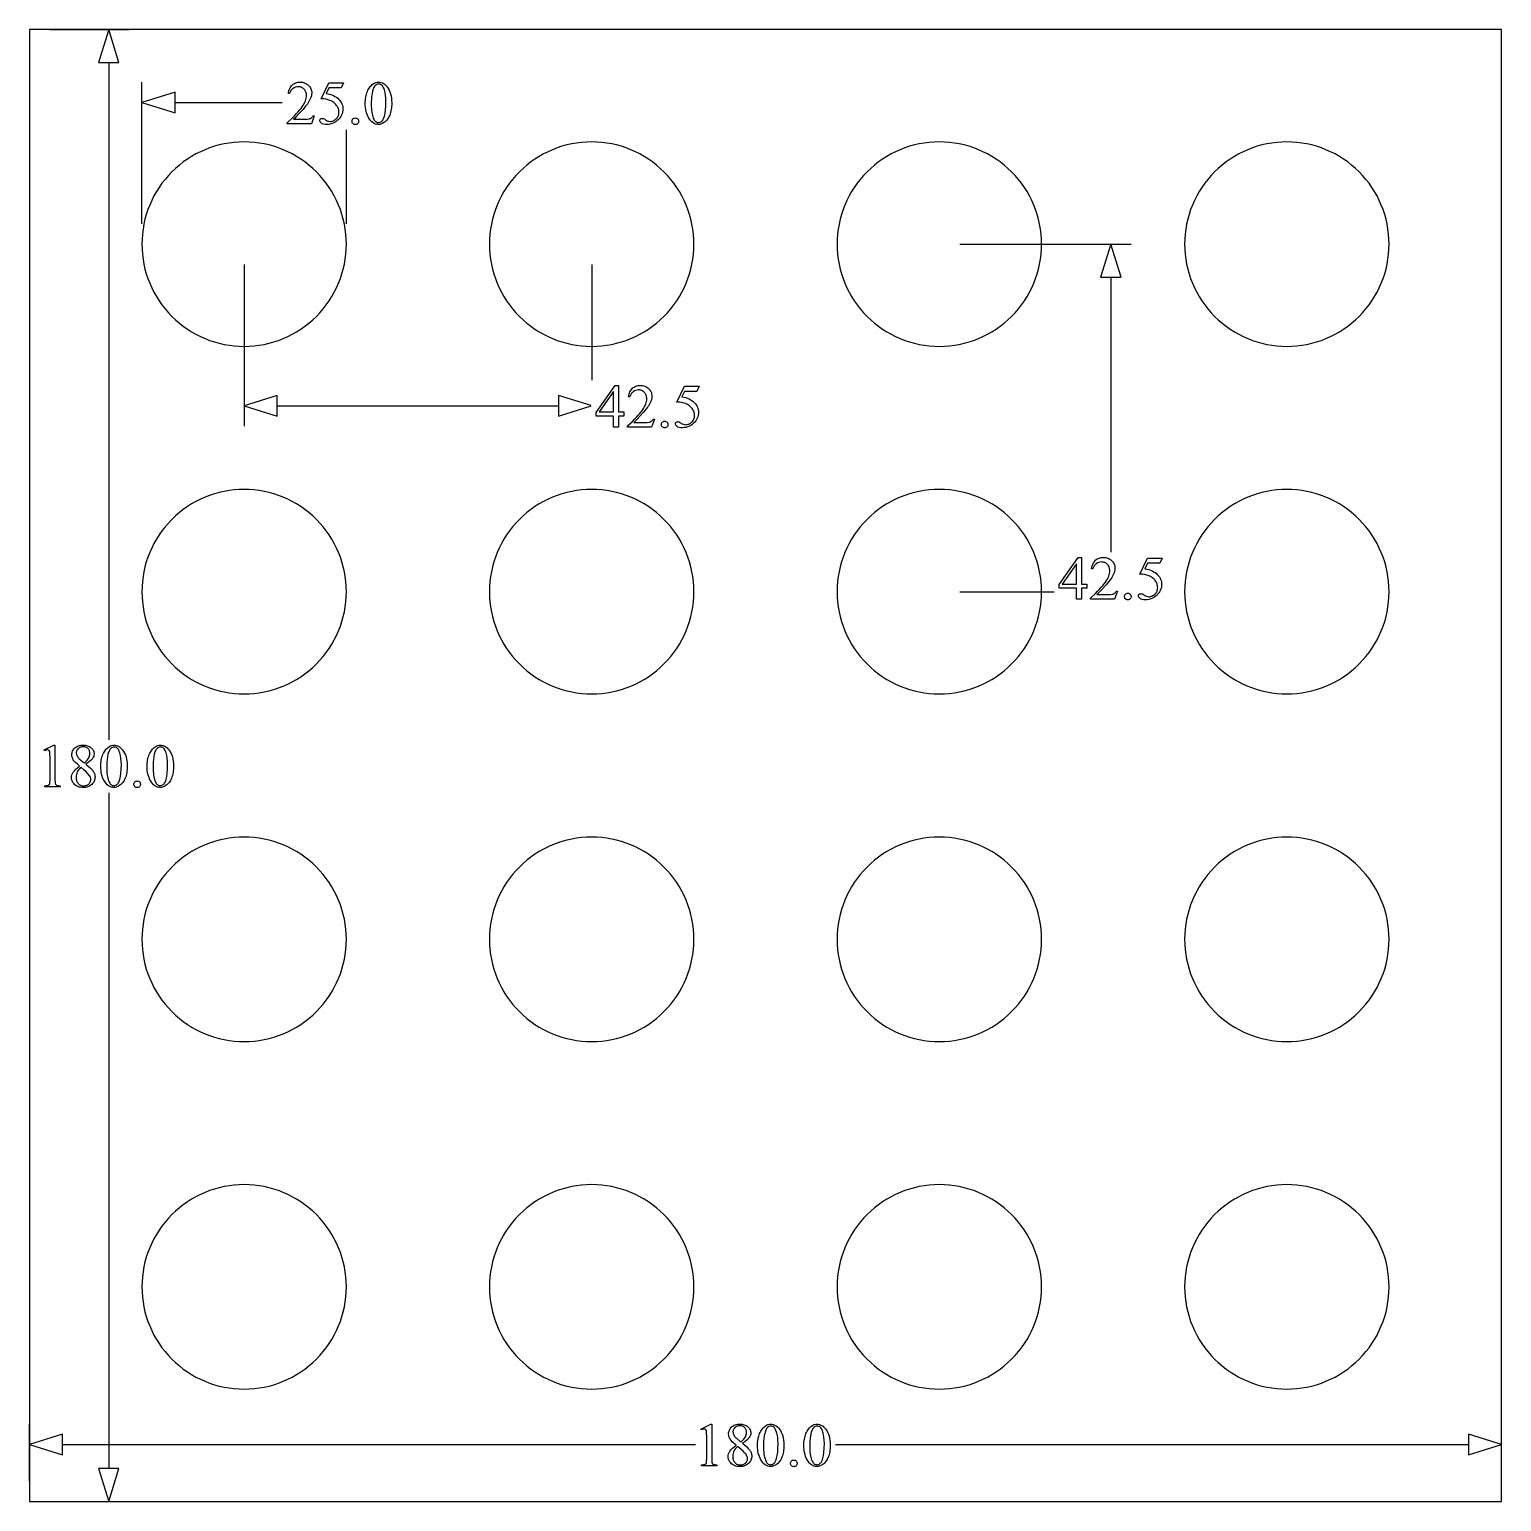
# Model space of a CAD drawing. Extents: x 15 to 195, y 15 to 195.
import ezdxf

# ---------------------------------------------------------------- set-up
doc = ezdxf.new("R2010")
doc.units = 0
doc.layers.get('0').update_dxf_attribs({"linetype": 'CONTINUOUS'})
doc.layers.add('DIMENSIONS', color=253, linetype='CONTINUOUS')

msp = doc.modelspace()

# ---------------------------------------------------------------- linework, layer by layer
msp.add_lwpolyline([(195, 15), (195, 195), (15, 195), (15, 15)], close=True)
for points in [[(41.25, 181.25, 0.414214), (28.75, 168.75, 0.414214), (41.25, 156.25, 0.414214), (53.75, 168.75, 0.414214)], [(83.75, 181.25, 0.414214), (71.25, 168.75, 0.414214), (83.75, 156.25, 0.414214), (96.25, 168.75, 0.414214)], [(126.25, 181.25, 0.414214), (113.75, 168.75, 0.414214), (126.25, 156.25, 0.414214), (138.75, 168.75, 0.414214)], [(168.75, 181.25, 0.414214), (156.25, 168.75, 0.414214), (168.75, 156.25, 0.414214), (181.25, 168.75, 0.414214)], [(41.25, 138.75, 0.414214), (28.75, 126.25, 0.414214), (41.25, 113.75, 0.414214), (53.75, 126.25, 0.414214)], [(83.75, 138.75, 0.414214), (71.25, 126.25, 0.414214), (83.75, 113.75, 0.414214), (96.25, 126.25, 0.414214)], [(126.25, 138.75, 0.414214), (113.75, 126.25, 0.414214), (126.25, 113.75, 0.414214), (138.75, 126.25, 0.414214)], [(168.75, 138.75, 0.414214), (156.25, 126.25, 0.414214), (168.75, 113.75, 0.414214), (181.25, 126.25, 0.414214)], [(41.25, 96.25, 0.414214), (28.75, 83.75, 0.414214), (41.25, 71.25, 0.414214), (53.75, 83.75, 0.414214)], [(83.75, 96.25, 0.414214), (71.25, 83.75, 0.414214), (83.75, 71.25, 0.414214), (96.25, 83.75, 0.414214)], [(126.25, 96.25, 0.414214), (113.75, 83.75, 0.414214), (126.25, 71.25, 0.414214), (138.75, 83.75, 0.414214)], [(168.75, 96.25, 0.414214), (156.25, 83.75, 0.414214), (168.75, 71.25, 0.414214), (181.25, 83.75, 0.414214)], [(41.25, 53.75, 0.414214), (28.75, 41.25, 0.414214), (41.25, 28.75, 0.414214), (53.75, 41.25, 0.414214)], [(83.75, 53.75, 0.414214), (71.25, 41.25, 0.414214), (83.75, 28.75, 0.414214), (96.25, 41.25, 0.414214)], [(126.25, 53.75, 0.414214), (113.75, 41.25, 0.414214), (126.25, 28.75, 0.414214), (138.75, 41.25, 0.414214)], [(168.75, 53.75, 0.414214), (156.25, 41.25, 0.414214), (168.75, 28.75, 0.414214), (181.25, 41.25, 0.414214)]]:
    msp.add_lwpolyline(points, format="xyb", close=True)
at = {"layer": 'DIMENSIONS'}
for points in [[(17.5, 195), (27.2, 195)], [(24.7, 195), (23.45, 190.95)], [(25.95, 190.95), (24.7, 195)], [(23.45, 190.95), (25.95, 190.95)], [(24.7, 190.95), (24.7, 108.12)], [(28.75, 171.25), (28.75, 188.57)], [(32.8, 187.32), (28.75, 186.07)], [(32.8, 184.82), (32.8, 187.32)], [(28.75, 186.07), (32.8, 184.82)], [(32.8, 186.07), (45.89, 186.07)], [(53.75, 171.25), (53.75, 182.74)], [(128.75, 168.75), (149.72, 168.75)], [(147.22, 168.75), (145.97, 164.7)], [(148.47, 164.7), (147.22, 168.75)], [(41.25, 166.25), (41.25, 146.48)], [(83.75, 166.25), (83.75, 152.11)], [(145.97, 164.7), (148.47, 164.7)], [(147.22, 164.7), (147.22, 131.08)], [(45.3, 150.23), (41.25, 148.98)], [(45.3, 147.73), (45.3, 150.23)], [(83.67, 149.01), (79.7, 150.23)], [(79.7, 150.23), (79.7, 147.73)], [(41.25, 148.98), (45.3, 147.73)], [(45.3, 148.98), (79.7, 148.98)], [(79.7, 147.73), (83.67, 148.96)], [(128.75, 126.25), (140.29, 126.25)], [(24.7, 101.67), (24.7, 19.05)], [(15, 17.5), (15, 24.47)], [(195, 17.5), (195, 24.47)], [(19.05, 23.22), (15, 21.97)], [(15, 21.97), (19.05, 20.72)], [(19.05, 20.72), (19.05, 23.22)], [(19.05, 21.97), (96.46, 21.97)], [(113.54, 21.97), (190.95, 21.97)], [(195, 21.97), (190.95, 23.22)], [(190.95, 23.22), (190.95, 20.72)], [(190.95, 20.72), (195, 21.97)], [(25.95, 19.05), (23.45, 19.05)], [(23.45, 19.05), (24.7, 15)], [(24.7, 15), (25.95, 19.05)], [(17.5, 15), (27.2, 15)]]:
    msp.add_lwpolyline(points, dxfattribs=at)
for points in [[(49.82, 184.43), (49.47, 183.46), (46.52, 183.46), (46.52, 183.6), (47.12, 184.17), (47.39, 184.43), (47.63, 184.68), (47.84, 184.91), (48.04, 185.14), (48.21, 185.35), (48.35, 185.54), (48.47, 185.73), (48.58, 185.91), (48.67, 186.09), (48.75, 186.26), (48.81, 186.43), (48.85, 186.6), (48.87, 186.76), (48.88, 186.92), (48.88, 187.03), (48.86, 187.14), (48.84, 187.25), (48.81, 187.35), (48.77, 187.44), (48.72, 187.53), (48.66, 187.62), (48.59, 187.7), (48.52, 187.77), (48.44, 187.83), (48.36, 187.88), (48.27, 187.93), (48.18, 187.96), (48.09, 187.98), (47.99, 188), (47.89, 188), (47.71, 187.99), (47.54, 187.95), (47.38, 187.88), (47.23, 187.79), (47.16, 187.73), (47.09, 187.67), (47.03, 187.6), (46.98, 187.52), (46.88, 187.35), (46.8, 187.16), (46.66, 187.16), (46.69, 187.32), (46.73, 187.48), (46.77, 187.62), (46.83, 187.76), (46.89, 187.88), (46.96, 188), (47.04, 188.11), (47.14, 188.2), (47.23, 188.29), (47.34, 188.36), (47.45, 188.42), (47.56, 188.48), (47.69, 188.52), (47.81, 188.54), (47.95, 188.56), (48.09, 188.57), (48.24, 188.56), (48.38, 188.54), (48.52, 188.51), (48.65, 188.47), (48.77, 188.41), (48.89, 188.35), (49, 188.27), (49.1, 188.18), (49.2, 188.08), (49.28, 187.97), (49.35, 187.86), (49.41, 187.75), (49.45, 187.63), (49.49, 187.51), (49.51, 187.39), (49.51, 187.25), (49.5, 187.06), (49.47, 186.87), (49.41, 186.69), (49.33, 186.5), (49.26, 186.34), (49.18, 186.19), (49.08, 186.04), (48.98, 185.88), (48.73, 185.56), (48.45, 185.23), (47.7, 184.43), (47.46, 184.17), (47.3, 184.02), (48.61, 184.02), (48.95, 184.03), (49.17, 184.05), (49.25, 184.07), (49.32, 184.1), (49.39, 184.13), (49.46, 184.17), (49.52, 184.22), (49.58, 184.28), (49.63, 184.35), (49.68, 184.43)], [(53.41, 188.46), (53.12, 187.84), (51.62, 187.84), (51.29, 187.17), (51.53, 187.12), (51.75, 187.07), (51.96, 187), (52.16, 186.91), (52.35, 186.82), (52.53, 186.7), (52.69, 186.58), (52.84, 186.44), (52.95, 186.31), (53.05, 186.18), (53.14, 186.04), (53.21, 185.89), (53.26, 185.74), (53.3, 185.59), (53.32, 185.43), (53.33, 185.26), (53.32, 185.07), (53.29, 184.88), (53.24, 184.7), (53.17, 184.53), (53.08, 184.37), (52.99, 184.22), (52.88, 184.08), (52.76, 183.96), (52.64, 183.85), (52.51, 183.75), (52.37, 183.66), (52.22, 183.58), (52.01, 183.49), (51.79, 183.43), (51.57, 183.39), (51.35, 183.38), (51.14, 183.39), (50.96, 183.41), (50.81, 183.46), (50.75, 183.49), (50.7, 183.53), (50.61, 183.61), (50.54, 183.69), (50.51, 183.78), (50.49, 183.87), (50.5, 183.92), (50.51, 183.96), (50.54, 184.01), (50.58, 184.05), (50.62, 184.08), (50.67, 184.11), (50.73, 184.12), (50.79, 184.13), (50.88, 184.12), (50.96, 184.1), (51.06, 184.05), (51.2, 183.95), (51.34, 183.86), (51.48, 183.8), (51.62, 183.77), (51.76, 183.76), (51.87, 183.76), (51.97, 183.78), (52.07, 183.8), (52.17, 183.84), (52.26, 183.88), (52.35, 183.94), (52.44, 184.01), (52.52, 184.08), (52.6, 184.17), (52.67, 184.25), (52.72, 184.35), (52.77, 184.44), (52.8, 184.55), (52.83, 184.65), (52.84, 184.76), (52.85, 184.88), (52.84, 184.99), (52.83, 185.1), (52.81, 185.21), (52.78, 185.31), (52.73, 185.42), (52.68, 185.52), (52.63, 185.62), (52.56, 185.72), (52.48, 185.82), (52.4, 185.91), (52.31, 185.99), (52.21, 186.07), (52.11, 186.14), (52, 186.21), (51.88, 186.27), (51.75, 186.33), (51.53, 186.4), (51.28, 186.46), (50.99, 186.5), (50.66, 186.52), (51.62, 188.46)], [(56.07, 185.93), (56.07, 186.14), (56.08, 186.35), (56.1, 186.54), (56.13, 186.73), (56.17, 186.91), (56.21, 187.08), (56.27, 187.25), (56.33, 187.41), (56.39, 187.56), (56.47, 187.7), (56.54, 187.83), (56.63, 187.95), (56.71, 188.06), (56.81, 188.16), (56.91, 188.25), (57.01, 188.33), (57.18, 188.43), (57.35, 188.51), (57.52, 188.55), (57.61, 188.56), (57.7, 188.57), (57.84, 188.56), (57.98, 188.53), (58.11, 188.48), (58.24, 188.42), (58.37, 188.34), (58.49, 188.24), (58.61, 188.12), (58.73, 187.98), (58.86, 187.79), (58.98, 187.59), (59.08, 187.36), (59.16, 187.13), (59.22, 186.87), (59.27, 186.6), (59.29, 186.31), (59.3, 186.01), (59.3, 185.8), (59.29, 185.59), (59.27, 185.4), (59.24, 185.21), (59.2, 185.03), (59.16, 184.85), (59.11, 184.69), (59.05, 184.53), (58.99, 184.39), (58.92, 184.25), (58.84, 184.12), (58.77, 184.01), (58.68, 183.9), (58.6, 183.81), (58.51, 183.72), (58.41, 183.65), (58.22, 183.53), (58.03, 183.44), (57.94, 183.41), (57.84, 183.39), (57.75, 183.38), (57.66, 183.38), (57.49, 183.39), (57.32, 183.43), (57.16, 183.49), (57.01, 183.59), (56.86, 183.71), (56.72, 183.85), (56.59, 184.02), (56.47, 184.22), (56.38, 184.4), (56.29, 184.59), (56.22, 184.79), (56.17, 185), (56.12, 185.22), (56.09, 185.45), (56.07, 185.69)], [(56.79, 185.84), (56.79, 185.59), (56.81, 185.35), (56.83, 185.12), (56.85, 184.9), (56.89, 184.7), (56.93, 184.51), (56.99, 184.33), (57.04, 184.16), (57.1, 184.03), (57.16, 183.92), (57.23, 183.82), (57.31, 183.75), (57.39, 183.69), (57.48, 183.64), (57.57, 183.62), (57.67, 183.61), (57.77, 183.62), (57.87, 183.65), (57.98, 183.71), (58.08, 183.79), (58.14, 183.84), (58.19, 183.89), (58.27, 184.03), (58.35, 184.19), (58.41, 184.39), (58.45, 184.55), (58.48, 184.74), (58.54, 185.15), (58.57, 185.63), (58.58, 186.17), (58.57, 186.58), (58.53, 186.96), (58.48, 187.3), (58.44, 187.45), (58.4, 187.6), (58.33, 187.8), (58.25, 187.96), (58.16, 188.1), (58.06, 188.2), (57.98, 188.26), (57.89, 188.29), (57.8, 188.32), (57.69, 188.32), (57.57, 188.31), (57.46, 188.27), (57.35, 188.2), (57.25, 188.1), (57.18, 188.02), (57.13, 187.92), (57.07, 187.82), (57.02, 187.71), (56.98, 187.58), (56.94, 187.44), (56.89, 187.14), (56.84, 186.81), (56.81, 186.48), (56.8, 186.16)], [(54.85, 184.18), (54.93, 184.17), (55.01, 184.15), (55.08, 184.11), (55.14, 184.06), (55.19, 184), (55.23, 183.93), (55.25, 183.85), (55.26, 183.77), (55.25, 183.69), (55.23, 183.61), (55.19, 183.54), (55.14, 183.48), (55.08, 183.43), (55.01, 183.39), (54.93, 183.37), (54.85, 183.36), (54.77, 183.37), (54.69, 183.39), (54.62, 183.43), (54.56, 183.48), (54.51, 183.54), (54.47, 183.61), (54.45, 183.69), (54.44, 183.77), (54.45, 183.85), (54.47, 183.93), (54.51, 184), (54.56, 184.06), (54.62, 184.11), (54.69, 184.15), (54.77, 184.17)], [(87.69, 148.23), (87.69, 147.7), (87.02, 147.7), (87.02, 146.38), (86.41, 146.38), (86.41, 147.7), (84.3, 147.7), (84.3, 148.17), (86.61, 151.48), (87.02, 151.48), (87.02, 148.23)], [(91.42, 147.34), (91.07, 146.38), (88.12, 146.38), (88.12, 146.52), (88.72, 147.08), (88.98, 147.35), (89.22, 147.6), (89.44, 147.83), (89.63, 148.05), (89.8, 148.26), (89.95, 148.46), (90.07, 148.64), (90.18, 148.83), (90.27, 149), (90.35, 149.18), (90.4, 149.35), (90.45, 149.51), (90.47, 149.68), (90.48, 149.83), (90.47, 149.95), (90.46, 150.06), (90.44, 150.17), (90.41, 150.27), (90.37, 150.36), (90.32, 150.45), (90.26, 150.54), (90.19, 150.61), (90.11, 150.69), (90.03, 150.75), (89.95, 150.8), (89.87, 150.84), (89.78, 150.88), (89.69, 150.9), (89.59, 150.92), (89.49, 150.92), (89.31, 150.91), (89.14, 150.87), (88.98, 150.8), (88.83, 150.7), (88.76, 150.65), (88.69, 150.58), (88.63, 150.51), (88.57, 150.44), (88.48, 150.27), (88.4, 150.07), (88.26, 150.07), (88.29, 150.24), (88.32, 150.39), (88.37, 150.54), (88.42, 150.68), (88.49, 150.8), (88.56, 150.92), (88.64, 151.02), (88.73, 151.12), (88.83, 151.21), (88.94, 151.28), (89.05, 151.34), (89.16, 151.39), (89.28, 151.43), (89.41, 151.46), (89.55, 151.48), (89.69, 151.48), (89.84, 151.48), (89.98, 151.46), (90.11, 151.43), (90.24, 151.39), (90.37, 151.33), (90.49, 151.26), (90.6, 151.19), (90.7, 151.09), (90.8, 150.99), (90.88, 150.89), (90.95, 150.78), (91.01, 150.67), (91.05, 150.55), (91.08, 150.43), (91.1, 150.3), (91.11, 150.17), (91.1, 149.98), (91.07, 149.79), (91.01, 149.6), (90.93, 149.41), (90.86, 149.26), (90.77, 149.11), (90.68, 148.95), (90.57, 148.8), (90.33, 148.48), (90.05, 148.15), (89.3, 147.34), (89.06, 147.09), (88.9, 146.94), (90.21, 146.94), (90.54, 146.95), (90.76, 146.97), (90.84, 146.99), (90.92, 147.01), (90.99, 147.05), (91.05, 147.09), (91.12, 147.14), (91.17, 147.2), (91.23, 147.27), (91.28, 147.34)], [(96.89, 151.38), (96.61, 150.75), (95.1, 150.75), (94.77, 150.08), (95.01, 150.04), (95.24, 149.98), (95.45, 149.91), (95.65, 149.83), (95.84, 149.73), (96.01, 149.62), (96.17, 149.5), (96.32, 149.36), (96.44, 149.23), (96.54, 149.1), (96.62, 148.96), (96.69, 148.81), (96.74, 148.66), (96.78, 148.51), (96.81, 148.34), (96.81, 148.18), (96.8, 147.98), (96.77, 147.8), (96.72, 147.62), (96.65, 147.45), (96.57, 147.29), (96.47, 147.14), (96.37, 147), (96.25, 146.88), (96.12, 146.76), (95.99, 146.66), (95.85, 146.57), (95.71, 146.5), (95.49, 146.41), (95.28, 146.34), (95.06, 146.31), (94.84, 146.29), (94.63, 146.3), (94.45, 146.33), (94.3, 146.38), (94.24, 146.41), (94.18, 146.45), (94.09, 146.52), (94.03, 146.61), (93.99, 146.69), (93.98, 146.78), (93.98, 146.83), (94, 146.88), (94.03, 146.92), (94.06, 146.97), (94.11, 147), (94.16, 147.03), (94.22, 147.04), (94.28, 147.05), (94.37, 147.04), (94.44, 147.02), (94.54, 146.96), (94.69, 146.86), (94.83, 146.78), (94.97, 146.72), (95.11, 146.68), (95.25, 146.67), (95.36, 146.68), (95.46, 146.69), (95.56, 146.72), (95.66, 146.75), (95.75, 146.8), (95.84, 146.86), (95.92, 146.92), (96.01, 147), (96.08, 147.08), (96.15, 147.17), (96.21, 147.26), (96.25, 147.36), (96.29, 147.46), (96.31, 147.57), (96.33, 147.68), (96.33, 147.79), (96.33, 147.91), (96.32, 148.02), (96.29, 148.13), (96.26, 148.23), (96.22, 148.34), (96.17, 148.44), (96.11, 148.54), (96.04, 148.64), (95.97, 148.74), (95.88, 148.83), (95.79, 148.91), (95.7, 148.99), (95.59, 149.06), (95.48, 149.13), (95.36, 149.19), (95.24, 149.25), (95.02, 149.32), (94.76, 149.38), (94.47, 149.42), (94.14, 149.44), (95.1, 151.38)], [(86.41, 148.23), (86.41, 150.71), (84.66, 148.23)], [(92.67, 147.1), (92.76, 147.09), (92.83, 147.07), (92.9, 147.03), (92.96, 146.98), (93.02, 146.91), (93.05, 146.84), (93.07, 146.77), (93.08, 146.69), (93.07, 146.61), (93.05, 146.53), (93.01, 146.46), (92.96, 146.4), (92.9, 146.35), (92.83, 146.31), (92.75, 146.29), (92.67, 146.28), (92.59, 146.29), (92.52, 146.31), (92.45, 146.35), (92.38, 146.4), (92.33, 146.46), (92.29, 146.53), (92.27, 146.61), (92.26, 146.69), (92.27, 146.77), (92.29, 146.85), (92.33, 146.92), (92.38, 146.98), (92.45, 147.03), (92.52, 147.07), (92.59, 147.09)], [(144.31, 127.19), (144.31, 126.67), (143.64, 126.67), (143.64, 125.35), (143.03, 125.35), (143.03, 126.67), (140.92, 126.67), (140.92, 127.14), (143.24, 130.45), (143.64, 130.45), (143.64, 127.19)], [(143.03, 127.19), (143.03, 129.67), (141.28, 127.19)], [(148.04, 126.31), (147.69, 125.35), (144.74, 125.35), (144.74, 125.48), (145.34, 126.05), (145.6, 126.31), (145.85, 126.56), (146.06, 126.8), (146.26, 127.02), (146.42, 127.23), (146.57, 127.42), (146.69, 127.61), (146.8, 127.79), (146.89, 127.97), (146.97, 128.14), (147.03, 128.31), (147.07, 128.48), (147.09, 128.64), (147.1, 128.8), (147.1, 128.92), (147.08, 129.03), (147.06, 129.13), (147.03, 129.23), (146.99, 129.33), (146.94, 129.42), (146.88, 129.5), (146.81, 129.58), (146.73, 129.65), (146.66, 129.72), (146.57, 129.77), (146.49, 129.81), (146.4, 129.84), (146.31, 129.87), (146.21, 129.88), (146.11, 129.89), (145.93, 129.87), (145.76, 129.83), (145.6, 129.77), (145.45, 129.67), (145.38, 129.61), (145.31, 129.55), (145.25, 129.48), (145.2, 129.41), (145.1, 129.24), (145.02, 129.04), (144.88, 129.04), (144.91, 129.2), (144.94, 129.36), (144.99, 129.51), (145.05, 129.64), (145.11, 129.77), (145.18, 129.88), (145.26, 129.99), (145.35, 130.09), (145.45, 130.17), (145.56, 130.25), (145.67, 130.31), (145.78, 130.36), (145.91, 130.4), (146.03, 130.43), (146.17, 130.45), (146.31, 130.45), (146.46, 130.45), (146.6, 130.43), (146.74, 130.4), (146.87, 130.35), (146.99, 130.3), (147.11, 130.23), (147.22, 130.15), (147.32, 130.06), (147.42, 129.96), (147.5, 129.86), (147.57, 129.75), (147.63, 129.63), (147.67, 129.52), (147.71, 129.4), (147.72, 129.27), (147.73, 129.14), (147.72, 128.95), (147.69, 128.76), (147.63, 128.57), (147.55, 128.38), (147.48, 128.23), (147.4, 128.08), (147.3, 127.92), (147.2, 127.76), (146.95, 127.44), (146.67, 127.11), (145.92, 126.31), (145.68, 126.06), (145.52, 125.91), (146.83, 125.91), (147.17, 125.91), (147.39, 125.93), (147.46, 125.95), (147.54, 125.98), (147.61, 126.01), (147.68, 126.05), (147.74, 126.1), (147.8, 126.16), (147.85, 126.23), (147.9, 126.31)], [(153.52, 130.35), (153.23, 129.72), (151.72, 129.72), (151.4, 129.05), (151.63, 129.01), (151.86, 128.95), (152.07, 128.88), (152.27, 128.8), (152.46, 128.7), (152.63, 128.59), (152.8, 128.46), (152.94, 128.32), (153.06, 128.2), (153.16, 128.06), (153.24, 127.92), (153.31, 127.78), (153.37, 127.63), (153.4, 127.47), (153.43, 127.31), (153.44, 127.14), (153.43, 126.95), (153.4, 126.76), (153.35, 126.59), (153.27, 126.41), (153.19, 126.25), (153.09, 126.1), (152.99, 125.97), (152.87, 125.84), (152.75, 125.73), (152.61, 125.63), (152.47, 125.54), (152.33, 125.46), (152.12, 125.37), (151.9, 125.31), (151.68, 125.27), (151.46, 125.26), (151.25, 125.27), (151.07, 125.3), (150.92, 125.35), (150.86, 125.38), (150.8, 125.41), (150.71, 125.49), (150.65, 125.57), (150.61, 125.66), (150.6, 125.75), (150.61, 125.8), (150.62, 125.85), (150.65, 125.89), (150.68, 125.93), (150.73, 125.97), (150.78, 125.99), (150.84, 126.01), (150.9, 126.01), (150.99, 126), (151.07, 125.98), (151.16, 125.93), (151.31, 125.83), (151.45, 125.75), (151.59, 125.69), (151.73, 125.65), (151.87, 125.64), (151.98, 125.64), (152.08, 125.66), (152.18, 125.69), (152.28, 125.72), (152.37, 125.77), (152.46, 125.82), (152.55, 125.89), (152.63, 125.97), (152.71, 126.05), (152.77, 126.14), (152.83, 126.23), (152.87, 126.33), (152.91, 126.43), (152.94, 126.54), (152.95, 126.65), (152.96, 126.76), (152.95, 126.87), (152.94, 126.98), (152.91, 127.09), (152.88, 127.2), (152.84, 127.3), (152.79, 127.41), (152.73, 127.51), (152.66, 127.61), (152.59, 127.7), (152.51, 127.79), (152.42, 127.88), (152.32, 127.95), (152.21, 128.03), (152.1, 128.1), (151.99, 128.16), (151.86, 128.21), (151.64, 128.29), (151.39, 128.34), (151.09, 128.38), (150.77, 128.41), (151.72, 130.35)], [(149.29, 126.06), (149.38, 126.06), (149.45, 126.03), (149.52, 126), (149.59, 125.94), (149.64, 125.88), (149.67, 125.81), (149.7, 125.74), (149.7, 125.65), (149.7, 125.57), (149.67, 125.5), (149.64, 125.43), (149.58, 125.36), (149.52, 125.31), (149.45, 125.28), (149.38, 125.25), (149.29, 125.25), (149.21, 125.25), (149.14, 125.28), (149.07, 125.31), (149, 125.36), (148.95, 125.43), (148.92, 125.5), (148.89, 125.57), (148.89, 125.65), (148.89, 125.74), (148.92, 125.81), (148.95, 125.88), (149, 125.95), (149.07, 126), (149.14, 126.03), (149.21, 126.06)], [(16.79, 106.91), (18, 107.5), (18.12, 107.5), (18.12, 103.28), (18.13, 102.94), (18.14, 102.83), (18.16, 102.75), (18.18, 102.71), (18.21, 102.66), (18.25, 102.63), (18.31, 102.6), (18.38, 102.57), (18.47, 102.55), (18.6, 102.54), (18.76, 102.53), (18.76, 102.4), (16.87, 102.4), (16.87, 102.53), (17.04, 102.54), (17.17, 102.55), (17.26, 102.57), (17.33, 102.59), (17.38, 102.62), (17.42, 102.66), (17.45, 102.69), (17.48, 102.74), (17.49, 102.81), (17.51, 102.92), (17.52, 103.28), (17.52, 105.98), (17.51, 106.43), (17.5, 106.58), (17.48, 106.68), (17.46, 106.73), (17.44, 106.78), (17.42, 106.82), (17.39, 106.85), (17.35, 106.88), (17.31, 106.89), (17.22, 106.91), (17.15, 106.9), (17.06, 106.88), (16.96, 106.84), (16.84, 106.79)], [(21.13, 104.92), (20.86, 105.15), (20.64, 105.35), (20.47, 105.54), (20.36, 105.7), (20.29, 105.85), (20.23, 106), (20.2, 106.15), (20.19, 106.31), (20.2, 106.43), (20.21, 106.54), (20.24, 106.66), (20.28, 106.76), (20.34, 106.86), (20.4, 106.96), (20.48, 107.06), (20.57, 107.15), (20.66, 107.23), (20.77, 107.3), (20.88, 107.36), (21, 107.41), (21.13, 107.45), (21.27, 107.48), (21.41, 107.49), (21.57, 107.5), (21.71, 107.49), (21.85, 107.48), (21.99, 107.45), (22.11, 107.42), (22.23, 107.37), (22.34, 107.32), (22.44, 107.25), (22.54, 107.17), (22.63, 107.09), (22.7, 107), (22.76, 106.91), (22.82, 106.82), (22.86, 106.73), (22.88, 106.63), (22.9, 106.53), (22.91, 106.42), (22.89, 106.28), (22.86, 106.14), (22.8, 106), (22.71, 105.85), (22.65, 105.78), (22.58, 105.7), (22.4, 105.53), (22.17, 105.36), (21.88, 105.17), (22.18, 104.93), (22.42, 104.72), (22.61, 104.53), (22.74, 104.38), (22.8, 104.28), (22.86, 104.19), (22.91, 104.09), (22.95, 103.99), (22.98, 103.89), (23, 103.79), (23.01, 103.69), (23.02, 103.58), (23.01, 103.45), (22.99, 103.33), (22.96, 103.21), (22.92, 103.1), (22.86, 102.98), (22.79, 102.88), (22.71, 102.78), (22.62, 102.68), (22.51, 102.59), (22.4, 102.52), (22.28, 102.45), (22.15, 102.4), (22.02, 102.36), (21.87, 102.33), (21.72, 102.31), (21.56, 102.31), (21.39, 102.32), (21.23, 102.34), (21.07, 102.37), (20.93, 102.42), (20.79, 102.48), (20.67, 102.56), (20.56, 102.65), (20.45, 102.75), (20.38, 102.84), (20.31, 102.94), (20.26, 103.03), (20.21, 103.13), (20.18, 103.23), (20.15, 103.33), (20.14, 103.43), (20.13, 103.54), (20.15, 103.7), (20.19, 103.87), (20.26, 104.03), (20.36, 104.19), (20.49, 104.36), (20.66, 104.54), (20.87, 104.72)], [(21.71, 105.31), (21.91, 105.5), (22.07, 105.67), (22.19, 105.81), (22.27, 105.94), (22.32, 106.06), (22.35, 106.18), (22.38, 106.32), (22.38, 106.46), (22.37, 106.64), (22.35, 106.73), (22.33, 106.81), (22.3, 106.88), (22.26, 106.95), (22.22, 107.01), (22.17, 107.07), (22.11, 107.12), (22.05, 107.16), (21.98, 107.2), (21.91, 107.23), (21.83, 107.26), (21.75, 107.27), (21.57, 107.29), (21.39, 107.27), (21.31, 107.26), (21.23, 107.23), (21.16, 107.2), (21.09, 107.16), (21.02, 107.12), (20.96, 107.07), (20.86, 106.96), (20.82, 106.9), (20.78, 106.83), (20.76, 106.77), (20.74, 106.7), (20.73, 106.63), (20.72, 106.56), (20.73, 106.46), (20.75, 106.37), (20.78, 106.27), (20.82, 106.18), (20.88, 106.08), (20.94, 105.99), (21.02, 105.9), (21.1, 105.81)], [(23.73, 104.87), (23.73, 105.08), (23.74, 105.28), (23.76, 105.48), (23.79, 105.66), (23.83, 105.84), (23.87, 106.02), (23.92, 106.18), (23.98, 106.34), (24.05, 106.49), (24.12, 106.63), (24.2, 106.76), (24.28, 106.88), (24.37, 106.99), (24.47, 107.09), (24.57, 107.18), (24.67, 107.26), (24.84, 107.37), (25.01, 107.44), (25.18, 107.49), (25.27, 107.5), (25.36, 107.5), (25.5, 107.49), (25.64, 107.46), (25.77, 107.42), (25.9, 107.35), (26.03, 107.27), (26.15, 107.17), (26.27, 107.05), (26.39, 106.91), (26.52, 106.72), (26.64, 106.52), (26.74, 106.3), (26.82, 106.06), (26.88, 105.8), (26.92, 105.53), (26.95, 105.25), (26.96, 104.94), (26.96, 104.73), (26.94, 104.53), (26.92, 104.33), (26.9, 104.14), (26.86, 103.96), (26.82, 103.79), (26.77, 103.62), (26.71, 103.47), (26.64, 103.32), (26.57, 103.18), (26.5, 103.06), (26.42, 102.94), (26.34, 102.84), (26.26, 102.74), (26.16, 102.66), (26.07, 102.58), (25.88, 102.46), (25.69, 102.38), (25.59, 102.35), (25.5, 102.33), (25.41, 102.31), (25.32, 102.31), (25.14, 102.32), (24.98, 102.36), (24.82, 102.43), (24.66, 102.52), (24.52, 102.64), (24.38, 102.78), (24.25, 102.95), (24.13, 103.15), (24.03, 103.34), (23.95, 103.53), (23.88, 103.73), (23.83, 103.94), (23.78, 104.16), (23.75, 104.38), (23.73, 104.62)], [(24.45, 104.78), (24.45, 104.52), (24.46, 104.28), (24.48, 104.05), (24.51, 103.84), (24.55, 103.63), (24.59, 103.44), (24.64, 103.26), (24.7, 103.09), (24.76, 102.96), (24.82, 102.85), (24.89, 102.76), (24.96, 102.68), (25.05, 102.62), (25.13, 102.57), (25.23, 102.55), (25.33, 102.54), (25.43, 102.55), (25.53, 102.59), (25.64, 102.64), (25.74, 102.72), (25.79, 102.77), (25.84, 102.82), (25.93, 102.96), (26.01, 103.12), (26.07, 103.32), (26.11, 103.49), (26.14, 103.67), (26.19, 104.08), (26.23, 104.56), (26.24, 105.11), (26.23, 105.52), (26.19, 105.89), (26.14, 106.23), (26.1, 106.39), (26.06, 106.53), (25.99, 106.73), (25.91, 106.9), (25.82, 107.03), (25.72, 107.13), (25.64, 107.19), (25.55, 107.23), (25.46, 107.25), (25.35, 107.26), (25.23, 107.24), (25.12, 107.2), (25.01, 107.13), (24.91, 107.03), (24.84, 106.95), (24.78, 106.86), (24.73, 106.75), (24.68, 106.64), (24.64, 106.51), (24.6, 106.38), (24.54, 106.07), (24.5, 105.74), (24.47, 105.42), (24.45, 105.1)], [(29.39, 104.87), (29.39, 105.08), (29.41, 105.28), (29.43, 105.48), (29.45, 105.66), (29.49, 105.84), (29.53, 106.02), (29.59, 106.18), (29.65, 106.34), (29.71, 106.49), (29.79, 106.63), (29.87, 106.76), (29.95, 106.88), (30.04, 106.99), (30.13, 107.09), (30.23, 107.18), (30.33, 107.26), (30.5, 107.37), (30.67, 107.44), (30.84, 107.49), (30.93, 107.5), (31.02, 107.5), (31.16, 107.49), (31.3, 107.46), (31.43, 107.42), (31.57, 107.35), (31.69, 107.27), (31.82, 107.17), (31.94, 107.05), (32.05, 106.91), (32.19, 106.72), (32.3, 106.52), (32.4, 106.3), (32.48, 106.06), (32.54, 105.8), (32.59, 105.53), (32.61, 105.25), (32.62, 104.94), (32.62, 104.73), (32.61, 104.53), (32.59, 104.33), (32.56, 104.14), (32.53, 103.96), (32.48, 103.79), (32.43, 103.62), (32.37, 103.47), (32.31, 103.32), (32.24, 103.18), (32.17, 103.06), (32.09, 102.94), (32.01, 102.84), (31.92, 102.74), (31.83, 102.66), (31.73, 102.58), (31.54, 102.46), (31.35, 102.38), (31.26, 102.35), (31.16, 102.33), (31.07, 102.31), (30.98, 102.31), (30.81, 102.32), (30.64, 102.36), (30.48, 102.43), (30.33, 102.52), (30.18, 102.64), (30.04, 102.78), (29.91, 102.95), (29.79, 103.15), (29.7, 103.34), (29.62, 103.53), (29.55, 103.73), (29.49, 103.94), (29.45, 104.16), (29.41, 104.38), (29.4, 104.62)], [(30.11, 104.78), (30.12, 104.52), (30.13, 104.28), (30.15, 104.05), (30.18, 103.84), (30.21, 103.63), (30.26, 103.44), (30.31, 103.26), (30.37, 103.09), (30.42, 102.96), (30.48, 102.85), (30.55, 102.76), (30.63, 102.68), (30.71, 102.62), (30.8, 102.57), (30.89, 102.55), (30.99, 102.54), (31.09, 102.55), (31.2, 102.59), (31.3, 102.64), (31.41, 102.72), (31.46, 102.77), (31.51, 102.82), (31.59, 102.96), (31.67, 103.12), (31.73, 103.32), (31.77, 103.49), (31.81, 103.67), (31.86, 104.08), (31.89, 104.56), (31.9, 105.11), (31.89, 105.52), (31.86, 105.89), (31.8, 106.23), (31.77, 106.39), (31.72, 106.53), (31.65, 106.73), (31.57, 106.9), (31.48, 107.03), (31.38, 107.13), (31.3, 107.19), (31.21, 107.23), (31.12, 107.25), (31.02, 107.26), (30.89, 107.24), (30.78, 107.2), (30.67, 107.13), (30.57, 107.03), (30.51, 106.95), (30.45, 106.86), (30.39, 106.75), (30.35, 106.64), (30.3, 106.51), (30.27, 106.38), (30.21, 106.07), (30.17, 105.74), (30.14, 105.42), (30.12, 105.1)], [(21.3, 104.78), (21.16, 104.64), (21.03, 104.51), (20.93, 104.36), (20.85, 104.21), (20.78, 104.06), (20.74, 103.9), (20.71, 103.73), (20.7, 103.55), (20.7, 103.44), (20.71, 103.33), (20.74, 103.22), (20.76, 103.13), (20.8, 103.03), (20.84, 102.95), (20.9, 102.87), (20.96, 102.79), (21.03, 102.73), (21.1, 102.67), (21.17, 102.62), (21.25, 102.58), (21.34, 102.55), (21.43, 102.53), (21.52, 102.51), (21.62, 102.51), (21.81, 102.52), (21.9, 102.54), (21.98, 102.56), (22.06, 102.6), (22.13, 102.63), (22.2, 102.68), (22.26, 102.73), (22.31, 102.79), (22.36, 102.85), (22.4, 102.91), (22.44, 102.98), (22.46, 103.05), (22.48, 103.12), (22.49, 103.2), (22.5, 103.28), (22.49, 103.41), (22.46, 103.53), (22.42, 103.65), (22.36, 103.75), (22.28, 103.86), (22.19, 103.96), (21.96, 104.2), (21.66, 104.47)], [(28.17, 103.11), (28.26, 103.1), (28.33, 103.08), (28.4, 103.04), (28.46, 102.99), (28.52, 102.93), (28.55, 102.86), (28.57, 102.78), (28.58, 102.7), (28.57, 102.62), (28.55, 102.55), (28.51, 102.48), (28.46, 102.41), (28.4, 102.36), (28.33, 102.32), (28.25, 102.3), (28.17, 102.29), (28.09, 102.3), (28.02, 102.32), (27.95, 102.36), (27.88, 102.41), (27.83, 102.48), (27.79, 102.55), (27.77, 102.62), (27.76, 102.7), (27.77, 102.79), (27.79, 102.86), (27.83, 102.93), (27.88, 102.99), (27.95, 103.05), (28.02, 103.08), (28.09, 103.1)], [(97.08, 23.87), (98.3, 24.47), (98.42, 24.47), (98.42, 20.25), (98.43, 19.91), (98.44, 19.79), (98.46, 19.72), (98.48, 19.67), (98.51, 19.63), (98.55, 19.59), (98.6, 19.56), (98.67, 19.54), (98.77, 19.52), (98.9, 19.51), (99.05, 19.5), (99.05, 19.36), (97.17, 19.36), (97.17, 19.5), (97.33, 19.51), (97.46, 19.52), (97.56, 19.54), (97.63, 19.56), (97.67, 19.59), (97.71, 19.62), (97.75, 19.66), (97.77, 19.71), (97.79, 19.77), (97.8, 19.89), (97.81, 20.25), (97.81, 22.95), (97.8, 23.39), (97.79, 23.54), (97.77, 23.65), (97.76, 23.7), (97.74, 23.75), (97.71, 23.79), (97.68, 23.82), (97.64, 23.84), (97.61, 23.86), (97.52, 23.87), (97.44, 23.87), (97.35, 23.85), (97.25, 23.81), (97.14, 23.76)], [(101.42, 21.88), (101.15, 22.11), (100.93, 22.32), (100.77, 22.51), (100.66, 22.67), (100.58, 22.81), (100.53, 22.97), (100.5, 23.12), (100.48, 23.28), (100.49, 23.4), (100.51, 23.51), (100.54, 23.62), (100.58, 23.73), (100.63, 23.83), (100.7, 23.93), (100.77, 24.03), (100.86, 24.12), (100.96, 24.2), (101.06, 24.27), (101.18, 24.33), (101.3, 24.38), (101.43, 24.42), (101.56, 24.45), (101.71, 24.46), (101.86, 24.47), (102.01, 24.46), (102.15, 24.45), (102.28, 24.42), (102.41, 24.39), (102.52, 24.34), (102.63, 24.28), (102.74, 24.22), (102.83, 24.14), (102.92, 24.06), (103, 23.97), (103.06, 23.88), (103.11, 23.79), (103.15, 23.69), (103.18, 23.6), (103.2, 23.5), (103.2, 23.39), (103.19, 23.25), (103.15, 23.11), (103.09, 22.96), (103, 22.82), (102.95, 22.75), (102.88, 22.67), (102.7, 22.5), (102.46, 22.32), (102.17, 22.13), (102.47, 21.9), (102.71, 21.69), (102.9, 21.5), (103.03, 21.34), (103.1, 21.25), (103.16, 21.15), (103.2, 21.06), (103.24, 20.96), (103.27, 20.86), (103.3, 20.76), (103.31, 20.66), (103.31, 20.55), (103.31, 20.42), (103.29, 20.3), (103.26, 20.18), (103.21, 20.06), (103.16, 19.95), (103.09, 19.85), (103.01, 19.75), (102.91, 19.65), (102.81, 19.56), (102.69, 19.49), (102.57, 19.42), (102.45, 19.37), (102.31, 19.33), (102.17, 19.3), (102.02, 19.28), (101.86, 19.28), (101.68, 19.28), (101.52, 19.3), (101.37, 19.34), (101.22, 19.39), (101.09, 19.45), (100.97, 19.53), (100.85, 19.62), (100.75, 19.72), (100.67, 19.81), (100.61, 19.91), (100.55, 20), (100.51, 20.1), (100.47, 20.2), (100.45, 20.3), (100.43, 20.4), (100.43, 20.5), (100.44, 20.67), (100.49, 20.83), (100.56, 21), (100.65, 21.16), (100.78, 21.33), (100.96, 21.51), (101.17, 21.69)], [(102, 22.28), (102.2, 22.47), (102.36, 22.63), (102.48, 22.78), (102.56, 22.91), (102.61, 23.03), (102.65, 23.15), (102.67, 23.29), (102.68, 23.43), (102.67, 23.61), (102.65, 23.7), (102.62, 23.77), (102.59, 23.85), (102.56, 23.91), (102.51, 23.98), (102.46, 24.03), (102.4, 24.09), (102.34, 24.13), (102.28, 24.17), (102.2, 24.2), (102.13, 24.22), (102.05, 24.24), (101.87, 24.25), (101.69, 24.24), (101.61, 24.22), (101.53, 24.2), (101.45, 24.17), (101.38, 24.13), (101.32, 24.09), (101.26, 24.04), (101.15, 23.92), (101.11, 23.86), (101.08, 23.8), (101.05, 23.74), (101.03, 23.67), (101.02, 23.6), (101.02, 23.53), (101.03, 23.43), (101.04, 23.34), (101.07, 23.24), (101.12, 23.14), (101.17, 23.05), (101.24, 22.96), (101.31, 22.87), (101.4, 22.78)], [(104.02, 21.84), (104.03, 22.05), (104.04, 22.25), (104.06, 22.44), (104.09, 22.63), (104.12, 22.81), (104.17, 22.98), (104.22, 23.15), (104.28, 23.31), (104.35, 23.46), (104.42, 23.6), (104.5, 23.73), (104.58, 23.85), (104.67, 23.96), (104.76, 24.06), (104.86, 24.15), (104.96, 24.23), (105.13, 24.33), (105.3, 24.41), (105.48, 24.45), (105.56, 24.46), (105.65, 24.47), (105.79, 24.46), (105.93, 24.43), (106.07, 24.39), (106.2, 24.32), (106.32, 24.24), (106.45, 24.14), (106.57, 24.02), (106.68, 23.88), (106.82, 23.69), (106.93, 23.49), (107.03, 23.26), (107.11, 23.03), (107.17, 22.77), (107.22, 22.5), (107.25, 22.22), (107.25, 21.91), (107.25, 21.7), (107.24, 21.49), (107.22, 21.3), (107.19, 21.11), (107.16, 20.93), (107.11, 20.75), (107.06, 20.59), (107, 20.43), (106.94, 20.29), (106.87, 20.15), (106.8, 20.02), (106.72, 19.91), (106.64, 19.8), (106.55, 19.71), (106.46, 19.63), (106.36, 19.55), (106.17, 19.43), (105.98, 19.35), (105.89, 19.32), (105.8, 19.29), (105.7, 19.28), (105.61, 19.28), (105.44, 19.29), (105.27, 19.33), (105.11, 19.4), (104.96, 19.49), (104.81, 19.61), (104.68, 19.75), (104.55, 19.92), (104.42, 20.12), (104.33, 20.3), (104.25, 20.49), (104.18, 20.7), (104.12, 20.91), (104.08, 21.12), (104.05, 21.35), (104.03, 21.59)], [(104.74, 21.74), (104.75, 21.49), (104.76, 21.25), (104.78, 21.02), (104.81, 20.81), (104.84, 20.6), (104.89, 20.41), (104.94, 20.23), (105, 20.06), (105.05, 19.93), (105.12, 19.82), (105.18, 19.72), (105.26, 19.65), (105.34, 19.59), (105.43, 19.54), (105.52, 19.52), (105.62, 19.51), (105.73, 19.52), (105.83, 19.55), (105.93, 19.61), (106.04, 19.69), (106.09, 19.74), (106.14, 19.79), (106.23, 19.93), (106.3, 20.09), (106.36, 20.29), (106.4, 20.45), (106.44, 20.64), (106.49, 21.05), (106.52, 21.53), (106.53, 22.08), (106.52, 22.49), (106.49, 22.86), (106.43, 23.2), (106.4, 23.35), (106.36, 23.5), (106.28, 23.7), (106.2, 23.86), (106.11, 24), (106.01, 24.1), (105.93, 24.16), (105.85, 24.19), (105.75, 24.22), (105.65, 24.22), (105.53, 24.21), (105.41, 24.17), (105.3, 24.1), (105.2, 24), (105.14, 23.92), (105.08, 23.82), (105.03, 23.72), (104.98, 23.61), (104.94, 23.48), (104.9, 23.34), (104.84, 23.04), (104.8, 22.71), (104.77, 22.39), (104.75, 22.06)], [(109.68, 21.84), (109.69, 22.05), (109.7, 22.25), (109.72, 22.44), (109.75, 22.63), (109.79, 22.81), (109.83, 22.98), (109.88, 23.15), (109.94, 23.31), (110.01, 23.46), (110.08, 23.6), (110.16, 23.73), (110.24, 23.85), (110.33, 23.96), (110.43, 24.06), (110.52, 24.15), (110.63, 24.23), (110.8, 24.33), (110.97, 24.41), (111.14, 24.45), (111.23, 24.46), (111.31, 24.47), (111.46, 24.46), (111.59, 24.43), (111.73, 24.39), (111.86, 24.32), (111.99, 24.24), (112.11, 24.14), (112.23, 24.02), (112.35, 23.88), (112.48, 23.69), (112.6, 23.49), (112.7, 23.26), (112.78, 23.03), (112.84, 22.77), (112.88, 22.5), (112.91, 22.22), (112.92, 21.91), (112.91, 21.7), (112.9, 21.49), (112.88, 21.3), (112.86, 21.11), (112.82, 20.93), (112.78, 20.75), (112.73, 20.59), (112.67, 20.43), (112.6, 20.29), (112.53, 20.15), (112.46, 20.02), (112.38, 19.91), (112.3, 19.8), (112.21, 19.71), (112.12, 19.63), (112.03, 19.55), (111.84, 19.43), (111.65, 19.35), (111.55, 19.32), (111.46, 19.29), (111.37, 19.28), (111.28, 19.28), (111.1, 19.29), (110.93, 19.33), (110.77, 19.4), (110.62, 19.49), (110.48, 19.61), (110.34, 19.75), (110.21, 19.92), (110.09, 20.12), (109.99, 20.3), (109.91, 20.49), (109.84, 20.7), (109.79, 20.91), (109.74, 21.12), (109.71, 21.35), (109.69, 21.59)], [(110.41, 21.74), (110.41, 21.49), (110.42, 21.25), (110.44, 21.02), (110.47, 20.81), (110.51, 20.6), (110.55, 20.41), (110.6, 20.23), (110.66, 20.06), (110.72, 19.93), (110.78, 19.82), (110.85, 19.72), (110.92, 19.65), (111.01, 19.59), (111.09, 19.54), (111.19, 19.52), (111.29, 19.51), (111.39, 19.52), (111.49, 19.55), (111.6, 19.61), (111.7, 19.69), (111.75, 19.74), (111.8, 19.79), (111.89, 19.93), (111.96, 20.09), (112.03, 20.29), (112.07, 20.45), (112.1, 20.64), (112.15, 21.05), (112.19, 21.53), (112.2, 22.08), (112.18, 22.49), (112.15, 22.86), (112.1, 23.2), (112.06, 23.35), (112.02, 23.5), (111.95, 23.7), (111.87, 23.86), (111.78, 24), (111.68, 24.1), (111.6, 24.16), (111.51, 24.19), (111.41, 24.22), (111.31, 24.22), (111.19, 24.21), (111.07, 24.17), (110.97, 24.1), (110.86, 24), (110.8, 23.92), (110.74, 23.82), (110.69, 23.72), (110.64, 23.61), (110.6, 23.48), (110.56, 23.34), (110.5, 23.04), (110.46, 22.71), (110.43, 22.39), (110.41, 22.06)], [(101.59, 21.74), (101.45, 21.61), (101.33, 21.47), (101.22, 21.33), (101.14, 21.18), (101.08, 21.03), (101.03, 20.86), (101, 20.7), (100.99, 20.52), (101, 20.41), (101.01, 20.3), (101.03, 20.19), (101.06, 20.09), (101.1, 20), (101.14, 19.92), (101.19, 19.84), (101.25, 19.76), (101.32, 19.69), (101.39, 19.64), (101.47, 19.59), (101.55, 19.55), (101.63, 19.52), (101.72, 19.49), (101.82, 19.48), (101.92, 19.48), (102.1, 19.49), (102.19, 19.51), (102.27, 19.53), (102.35, 19.56), (102.42, 19.6), (102.49, 19.65), (102.55, 19.7), (102.61, 19.76), (102.66, 19.82), (102.7, 19.88), (102.73, 19.95), (102.76, 20.02), (102.78, 20.09), (102.79, 20.17), (102.79, 20.25), (102.78, 20.38), (102.76, 20.5), (102.71, 20.61), (102.65, 20.72), (102.58, 20.82), (102.49, 20.93), (102.26, 21.17), (101.96, 21.44)], [(108.47, 20.08), (108.55, 20.07), (108.63, 20.05), (108.7, 20.01), (108.76, 19.96), (108.81, 19.9), (108.85, 19.83), (108.87, 19.75), (108.88, 19.67), (108.87, 19.59), (108.85, 19.51), (108.81, 19.44), (108.76, 19.38), (108.69, 19.33), (108.63, 19.29), (108.55, 19.27), (108.47, 19.26), (108.39, 19.27), (108.31, 19.29), (108.24, 19.33), (108.18, 19.38), (108.13, 19.44), (108.09, 19.51), (108.07, 19.59), (108.06, 19.67), (108.07, 19.75), (108.09, 19.83), (108.13, 19.9), (108.18, 19.96), (108.24, 20.01), (108.31, 20.05), (108.39, 20.07)]]:
    msp.add_lwpolyline(points, close=True, dxfattribs=at)

doc.saveas('drawing.dxf')
